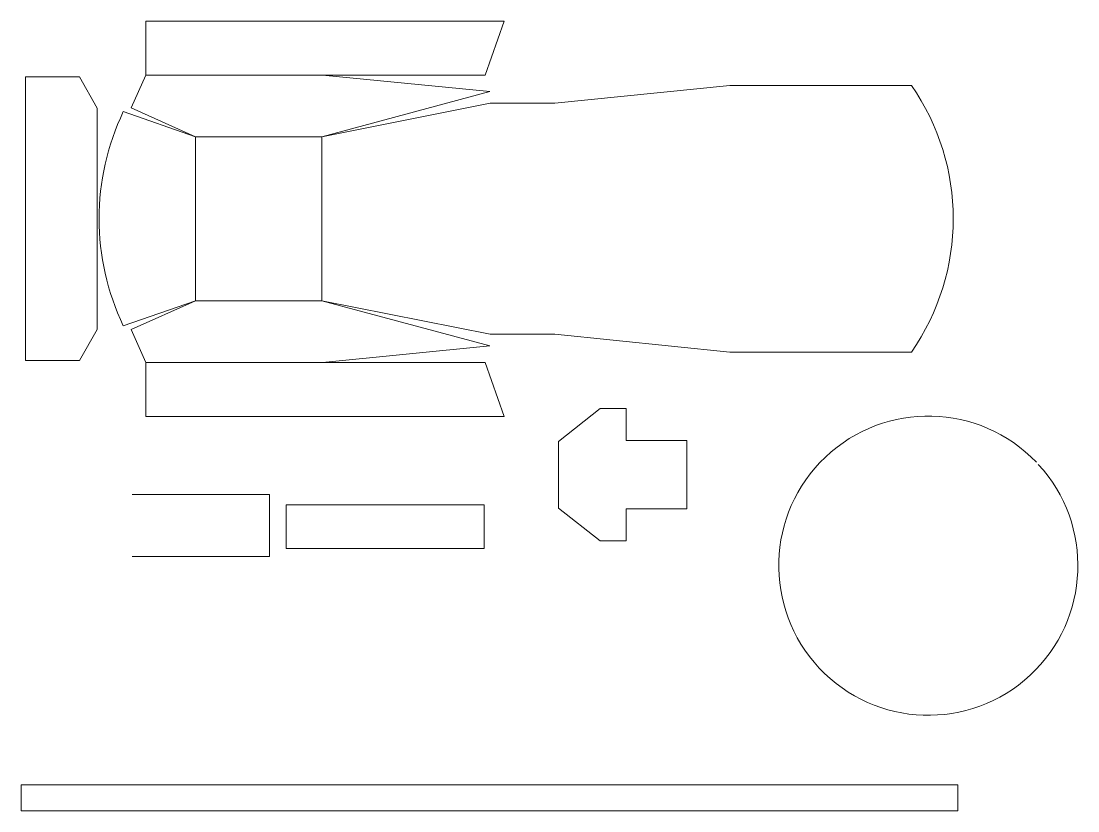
# Model space of a CAD drawing. Extents: x -41.4 to 52.2, y -36.3 to 33.7.
import ezdxf

# ---------------------------------------------------------------- set-up
doc = ezdxf.new("R2010")
doc.units = 0
doc.layers.add('s001-#def-active-grp', color=7, linetype='CONTINUOUS')

msp = doc.modelspace()

# ---------------------------------------------------------------- linework, layer by layer
at = {"layer": 's001-#def-active-grp', "color": 7, "linetype": 'CONTINUOUS', "lineweight": 15, "true_color": 0x000000}
msp.add_line((-30.368, 3.467), (-14.721, 3.467), dxfattribs=at)
for points in [[(-32.358, 25.682), (-25.972, 23.46), (-31.671, 26.018), (-30.368, 28.923), (-30.368, 33.702), (-14.827, 33.702), (1.385, 33.702), (-0.296, 28.923), (-14.721, 28.923), (-30.368, 28.923)], [(-34.673, 26.005), (-36.249, 28.772), (-41.028, 28.772), (-41.028, 3.626), (-36.249, 3.626), (-34.673, 6.393), (-34.673, 26.005)], [(37.486, 28.01), (21.405, 28.01), (5.87, 26.432), (0.157, 26.432), (-14.77, 23.46), (0.128, 27.461), (-14.721, 28.923)], [(-32.358, 6.708), (-25.972, 8.93), (-31.671, 6.372), (-30.368, 3.467), (-30.368, -1.312), (-14.694, -1.312), (1.385, -1.312), (-0.296, 3.467), (-14.721, 3.467), (0.128, 4.929), (-14.77, 8.93), (-14.77, 23.46), (-25.972, 23.46), (-25.972, 8.93), (-14.77, 8.93), (0.157, 5.957), (5.87, 5.957), (21.405, 4.38), (37.486, 4.38)], [(6.217, -3.529), (6.217, -9.436), (9.91, -12.355), (12.191, -12.355), (12.191, -9.5), (14.979, -9.5), (17.587, -9.5), (17.587, -3.465), (14.979, -3.465), (12.191, -3.465), (12.191, -0.61), (9.91, -0.61), (6.217, -3.529)], [(-31.563, -8.23), (-19.411, -8.23), (-19.411, -13.744), (-31.563, -13.744)], [(-0.386, -13.021), (-0.386, -9.163), (-17.94, -9.163), (-17.94, -13.021), (-0.386, -13.021)], [(41.606, -36.267), (41.606, -33.952), (-41.413, -33.952), (-41.413, -36.267), (41.606, -36.267)]]:
    msp.add_lwpolyline(points, dxfattribs=at)
for centre, radius, start, end in [((20.473, 16.195), 20.713, -34.77927, 34.77927), ((-12.431, 16.195), 22.07, 154.54245, -154.54245), ((38.979, -14.543), 13.254, 43.74206, 133.46604), ((38.979, -14.543), 13.254, 133.46604, -136.80998), ((38.979, -14.543), 13.254, -47.08601, 42.63797), ((38.979, -14.543), 13.254, -136.80998, -47.08601)]:
    msp.add_arc(centre, radius, start, end, dxfattribs=at)

doc.saveas('drawing.dxf')
